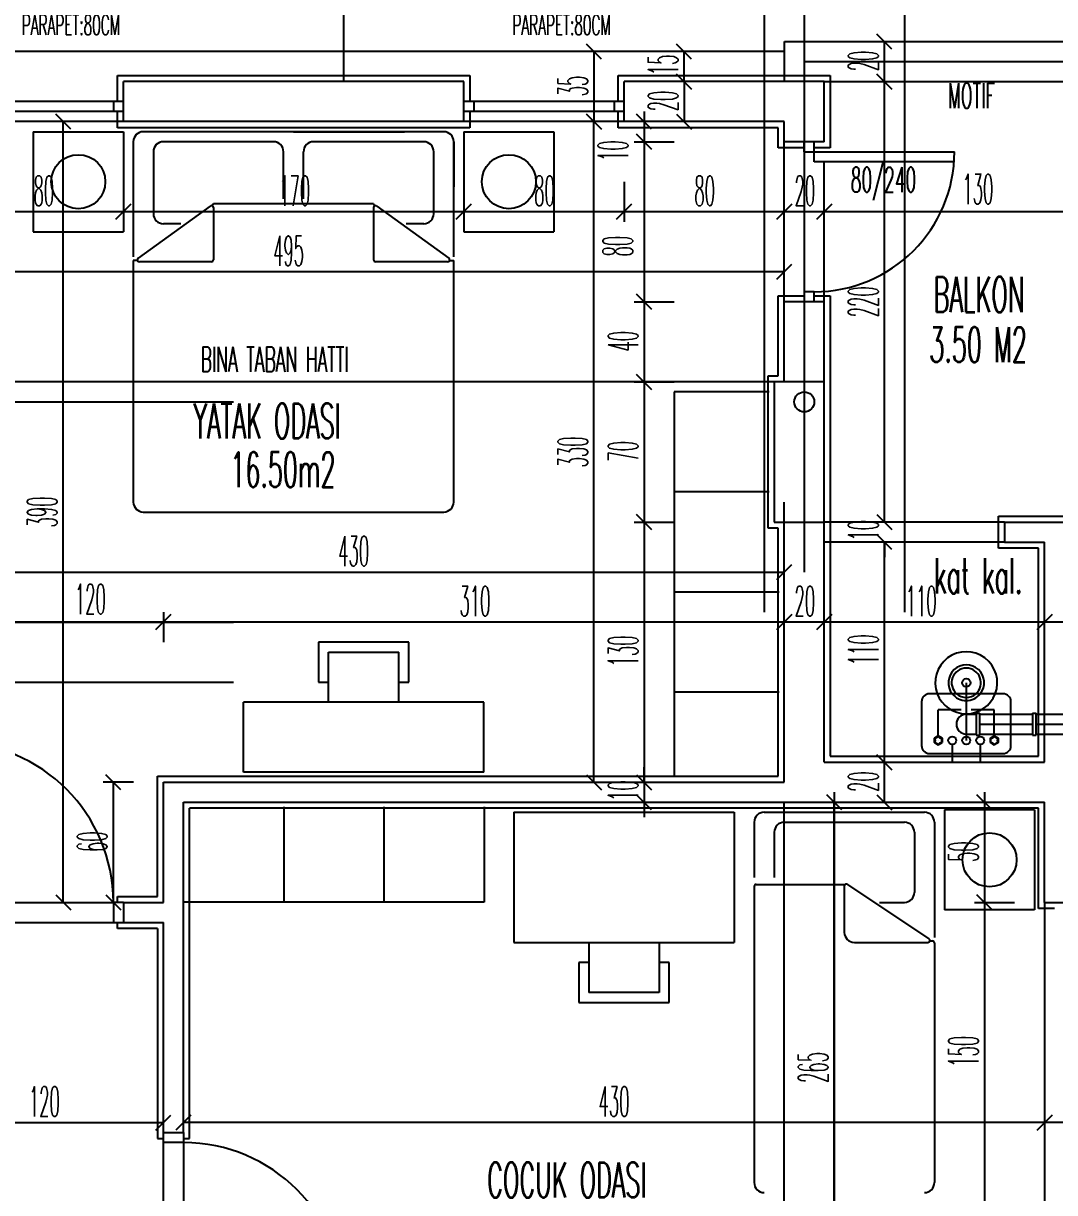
# Model space of a CAD drawing. Extents: x 78 to 306, y -397 to 18.
# Drawn here: x 276.5272 to 276.6301, y -396.5386 to -396.4217 of the extents above; entities that cross this region are included whole.
import ezdxf

# ---------------------------------------------------------------- set-up
doc = ezdxf.new("R2010")
doc.units = 0
doc.header["$LTSCALE"] = 0.5
doc.header["$MEASUREMENT"] = 0
doc.linetypes.add('DASHDOT2', pattern=[0.5, 0.25, -0.125, 0, -0.125])
doc.linetypes.add('DOT2', pattern=[0.125, 0, -0.125])
doc.layers.get('0').update_dxf_attribs({"linetype": 'CONTINUOUS'})
for name, color, linetype in [('AKS', 5, 'DASHDOT2'), ('ASHADE', 7, 'CONTINUOUS'), ('DUVAR', 6, 'CONTINUOUS'), ('IZDUSUM', 2, 'DOT2'), ('KAPI', 1, 'CONTINUOUS'), ('KOLON', 4, 'CONTINUOUS'), ('MERDIVEN', 3, 'CONTINUOUS'), ('OLCU', 31, 'CONTINUOUS'), ('SIVA', 7, 'CONTINUOUS'), ('TEFRIS', 11, 'CONTINUOUS')]:
    doc.layers.add(name, color=color, linetype=linetype)
doc.styles.add('ICMEKAN', font='romans.shx', dxfattribs={"width": 0.55, "height": 0.2})
doc.styles.add('OLCU', font='romans.shx', dxfattribs={"width": 0.6, "height": 0.125})
doc.styles.add('OLCUIC', font='ROMANS.SHX', dxfattribs={"width": 0.4, "height": 0.15})

msp = doc.modelspace()

# ---------------------------------------------------------------- linework, layer by layer
at = {"color": 0, "linetype": 'ByBlock'}
for p, q in [((276.613893941935, -396.4243098737721), (276.612393941935, -396.4228098737721)), ((276.584893941935, -396.4253098737721), (276.583393941935, -396.4238098737721)), ((276.593893941935, -396.4253098737721), (276.592393941935, -396.4238098737721)), ((276.592393941935, -396.4268098737721), (276.593893941935, -396.4283098737721)), ((276.593893941935, -396.4283098737755), (276.592393941935, -396.4268098737755)), ((276.612393941935, -396.4268098737721), (276.613893941935, -396.4283098737721)), ((276.613893941935, -396.4283098737721), (276.612393941935, -396.4268098737721)), ((276.531893941935, -396.4323098737721), (276.530393941935, -396.4308098737721)), ((276.584893941935, -396.4323098737721), (276.583393941935, -396.4308098737721)), ((276.583393941935, -396.4308098737721), (276.584893941935, -396.4323098737721)), ((276.589893941935, -396.4323098737721), (276.588393941935, -396.4308098737721)), ((276.592393941935, -396.4308098737721), (276.593893941935, -396.4323098737721)), ((276.589893941935, -396.4343098737721), (276.588393941935, -396.4328098737721)), ((276.588393941935, -396.4328098737721), (276.589893941935, -396.4343098737721)), ((276.536393941935, -396.4413098737721), (276.537893941935, -396.4398098737721)), ((276.537893941935, -396.4398098737721), (276.536393941935, -396.4413098737721)), ((276.570393941935, -396.4413098737721), (276.571893941935, -396.4398098737721)), ((276.571893941935, -396.4398098737721), (276.570393941935, -396.4413098737721)), ((276.586393941935, -396.4413098737721), (276.587893941935, -396.4398098737721)), ((276.587893941935, -396.4398098737721), (276.586393941935, -396.4413098737721)), ((276.602393941935, -396.4413098737721), (276.603893941935, -396.4398098737721)), ((276.603893941935, -396.4398098737721), (276.602393941935, -396.4413098737721)), ((276.606393941935, -396.4413098737721), (276.607893941935, -396.4398098737721)), ((276.607893941935, -396.4398098737721), (276.606393941935, -396.4413098737721)), ((276.602393941935, -396.4473098737721), (276.603893941935, -396.4458098737721)), ((276.589893941935, -396.4503098737721), (276.588393941935, -396.4488098737721)), ((276.588393941935, -396.4488098737721), (276.589893941935, -396.4503098737721)), ((276.589893941935, -396.4583098737721), (276.588393941935, -396.4568098737721)), ((276.588393941935, -396.4568098737721), (276.589893941935, -396.4583098737721)), ((276.589893941935, -396.4723098737721), (276.588393941935, -396.4708098737721)), ((276.588393941935, -396.4708098737721), (276.589893941935, -396.4723098737721)), ((276.612393941935, -396.4708098737721), (276.613893941935, -396.4723098737721)), ((276.612393941935, -396.4708098737721), (276.613893941935, -396.4723098737721)), ((276.613893941935, -396.4743098737721), (276.612393941935, -396.4728098737721)), ((276.613893941935, -396.4743098737721), (276.612393941935, -396.4728098737721)), ((276.602393941935, -396.4773098737721), (276.603893941935, -396.4758098737721)), ((276.540393941935, -396.4823098737721), (276.541893941935, -396.4808098737721)), ((276.541893941935, -396.4808098737721), (276.540393941935, -396.4823098737721)), ((276.602393941935, -396.4823098737721), (276.603893941935, -396.4808098737721)), ((276.603893941935, -396.4808098737721), (276.602393941935, -396.4823098737721)), ((276.606393941935, -396.4823098737721), (276.607893941935, -396.4808098737721)), ((276.607893941935, -396.4808098737721), (276.606393941935, -396.4823098737721)), ((276.629893941935, -396.4808098737721), (276.628393941935, -396.4823098737721)), ((276.628393941935, -396.4823098737721), (276.629893941935, -396.4808098737721)), ((276.612393941935, -396.4948098737721), (276.613893941935, -396.4963098737721)), ((276.613893941935, -396.4963098737721), (276.612393941935, -396.4948098737721)), ((276.536893941935, -396.4983098737721), (276.535393941935, -396.4968098737721)), ((276.583393941935, -396.4968098737721), (276.584893941935, -396.4983098737721)), ((276.588393941935, -396.4968098737721), (276.589893941935, -396.4983098737721)), ((276.588393941935, -396.4968098737721), (276.589893941935, -396.4983098737721)), ((276.589893941935, -396.5003098737721), (276.588393941935, -396.4988098737721)), ((276.608893941935, -396.5003098737721), (276.607393941935, -396.4988098737721)), ((276.612393941935, -396.4988098737721), (276.613893941935, -396.5003098737721)), ((276.623893941935, -396.5003098737721), (276.622393941935, -396.4988098737721)), ((276.530393941935, -396.5088098737721), (276.531893941935, -396.5103098737721)), ((276.535393941935, -396.5088098737721), (276.536893941935, -396.5103098737721)), ((276.623893941935, -396.5103098737721), (276.622393941935, -396.5088098737721)), ((276.622393941935, -396.5088098737721), (276.623893941935, -396.5103098737721)), ((276.540393941935, -396.5323098737721), (276.541893941935, -396.5308098737721)), ((276.543893941935, -396.5308098737721), (276.542393941935, -396.5323098737721)), ((276.628393941935, -396.5323098737721), (276.629893941935, -396.5308098737721)), ((276.629893941935, -396.5308098737721), (276.628393941935, -396.5323098737721))]:
    msp.add_line(p, q, dxfattribs=at)
at = {"layer": 'AKS'}
for p, q in [((276.6051439419354, -396.3515598737721), (276.6051439419354, -396.8395598737721)), ((276.6011439419353, -396.3555598737721), (276.6011439419353, -396.8355598737721)), ((276.6151439419353, -396.3555598737721), (276.6151439419353, -396.8355598737721)), ((276.4231439419353, -396.4595598737721), (276.7191439419346, -396.4595598737721)), ((276.4231439419353, -396.4815598737721), (276.7191439419346, -396.4815598737721)), ((276.4231439419353, -396.4875598737721), (276.7151439419353, -396.4875598737721))]:
    msp.add_line(p, q, dxfattribs=at)
at = {"layer": 'ASHADE'}
msp.add_circle((276.6051439419354, -396.4595598737721), 0.0009999999999999432, dxfattribs=at)
at = {"layer": 'DUVAR'}
for p, q in [((276.5711439419325, -396.4275598737758), (276.5371439419321, -396.4275598737758)), ((276.5371439419321, -396.4315598737743), (276.5371439419321, -396.4275598737758)), ((276.5711439419325, -396.4315598737743), (276.5711439419325, -396.4275598737758)), ((276.6071439419325, -396.4275598737747), (276.5871439419325, -396.4275598737758)), ((276.5871439419325, -396.4315598737743), (276.5871439419325, -396.4275598737758)), ((276.6071439419329, -396.4335598737763), (276.6071439419325, -396.4275598737747)), ((276.5711439419325, -396.4315598737737), (276.5371439419321, -396.4315598737755)), ((276.6031439419327, -396.4315598737732), (276.5871439419325, -396.4315598737728)), ((276.603143941933, -396.4335598737763), (276.6031439419327, -396.4315598737732)), ((276.6071439419329, -396.4335598737763), (276.603143941933, -396.4335598737763)), ((276.6031439419335, -396.4575598737721), (276.6031439419331, -396.4495598737758)), ((276.6071439419328, -396.4495598737761), (276.6031439419329, -396.4495598737761)), ((276.6071439419339, -396.4575598737721), (276.6071439419338, -396.4495598737758)), ((276.6031439419353, -396.4975598737765), (276.6031439419341, -396.4695598737721)), ((276.6071439419349, -396.4955598737765), (276.6071439419343, -396.4695598737721)), ((276.6251439419344, -396.4715598737764), (276.6331439419346, -396.4715598737766)), ((276.6251439419344, -396.4735598737761), (276.6291439419312, -396.4735598737767)), ((276.6291439419319, -396.4955598737768), (276.6291439419312, -396.4735598737767)), ((276.6071439419349, -396.4955598737765), (276.6291439419319, -396.4955598737768)), ((276.5411439419352, -396.5095598737761), (276.5411439419352, -396.4975598737761)), ((276.5411439419352, -396.4975598737761), (276.6031439419353, -396.4975598737765)), ((276.5431439419352, -396.5325598737761), (276.5431439419352, -396.4995598737761)), ((276.5431439419352, -396.4995598737761), (276.6291439419321, -396.4995598737755)), ((276.6291439419323, -396.5095598737756), (276.6291439419321, -396.4995598737755)), ((276.537143941935, -396.5095598737759), (276.537143941935, -396.511559873776)), ((276.537143941935, -396.5095598737761), (276.5411439419352, -396.5095598737761)), ((276.6291439419319, -396.5095598737756), (276.633143941933, -396.5095598737756)), ((276.537143941935, -396.5115598737762), (276.5411439419352, -396.5115598737762)), ((276.5411439419352, -396.5325598737761), (276.5411439419352, -396.5115598737762)), ((276.5411439419353, -396.5325598737761), (276.5431439419352, -396.5325598737761))]:
    msp.add_line(p, q, dxfattribs=at)
at = {"layer": 'DUVAR', "linetype": 'ByBlock'}
msp.add_line((276.6251439419344, -396.4715598737764), (276.6251439419344, -396.4735598737761), dxfattribs=at)
at = {"layer": 'IZDUSUM', "ltscale": 0.6}
for p, q in [((276.5591439419293, -396.4175598737687), (276.5591439419296, -396.4275598737687)), ((276.6021439419353, -396.4575598737758), (276.5051439419353, -396.4575598737758)), ((276.6251439419344, -396.4715598737764), (276.607143941934, -396.4715598737772)), ((276.6251439419344, -396.4735598737764), (276.607143941934, -396.4735598737773)), ((276.6031439419349, -396.5495598737721), (276.6031439419352, -396.4995598737756))]:
    msp.add_line(p, q, dxfattribs=at)
at = {"layer": 'KAPI', "linetype": 'Continuous'}
msp.add_line((276.603143941935, -396.4245598737721), (276.500143941935, -396.4245598737721), dxfattribs=at)
at = {"layer": 'KAPI'}
for p, q in [((276.607173750288, -396.4275598737721), (276.6331439419355, -396.4275598737721)), ((276.537143941935, -396.4295598737762), (276.5211439419347, -396.4295598737762)), ((276.5361439419349, -396.4295598737762), (276.5361439419349, -396.4305598737762)), ((276.5871439419351, -396.4295598737762), (276.5711439419351, -396.4295598737762)), ((276.5721439419352, -396.4295598737762), (276.5721439419352, -396.4305598737762)), ((276.5861439419351, -396.4295598737762), (276.5861439419351, -396.4305598737762)), ((276.537143941935, -396.4305598737762), (276.5211439419347, -396.4305598737762)), ((276.5871439419351, -396.4305598737762), (276.5711439419351, -396.4305598737762)), ((276.537143941935, -396.4315598737761), (276.5211439419347, -396.4315598737761)), ((276.5871439419351, -396.4315598737761), (276.5711439419351, -396.4315598737761)), ((276.603143941932, -396.4495598737761), (276.603143941932, -396.4335598737766)), ((276.6051439419324, -396.4345598737761), (276.6051439419324, -396.4335598737763)), ((276.6061439419325, -396.4355598737761), (276.6061439419325, -396.4335598737763)), ((276.6061439419325, -396.4345598737761), (276.6061439419325, -396.4335598737763)), ((276.6051439419324, -396.4345598737761), (276.6061439419325, -396.4345598737761)), ((276.6061439419325, -396.4345598737761), (276.6201439419324, -396.4345598737761)), ((276.6201439419324, -396.4355598737761), (276.6061439419325, -396.4355598737761)), ((276.607143941932, -396.4495598737761), (276.607143941932, -396.4355598737761)), ((276.6061439419325, -396.4485598737763), (276.6051439419324, -396.4485598737763)), ((276.6051439419324, -396.4485598737763), (276.6051439419324, -396.4495598737761)), ((276.6061439419325, -396.4495598737761), (276.6061439419325, -396.4485598737763)), ((276.5361439419353, -396.5095598737759), (276.5361439419353, -396.511559873776)), ((276.537143941935, -396.5095598737759), (276.5361439419353, -396.5095598737759)), ((276.6291439419328, -396.5095598737756), (276.6291439419328, -396.5395598737756)), ((276.5201439419352, -396.511559873776), (276.5361439419353, -396.5115598737763)), ((276.5361439419353, -396.511559873776), (276.537143941935, -396.511559873776)), ((276.5411439419359, -396.5335598737752), (276.5411439419359, -396.5325598737751)), ((276.5431439419357, -396.5325598737751), (276.5431439419357, -396.5335598737752)), ((276.5431439419357, -396.5335598737752), (276.5411439419359, -396.5335598737752))]:
    msp.add_line(p, q, dxfattribs=at)
at = {"layer": 'KAPI', "ltscale": 1.4}
for p, q in [((276.521143941935, -396.5095598737721), (276.536143941935, -396.5095598737721)), ((276.5411439419359, -396.5495598737753), (276.5411439419359, -396.5335598737752)), ((276.543143941935, -396.5335598737721), (276.543143941935, -396.5495598737721))]:
    msp.add_line(p, q, dxfattribs=at)
at = {"layer": 'KAPI'}
for centre, radius, start, end in [((276.6061439419325, -396.4345598737761), 0.01400000000000034, 270, 0), ((276.5201439419352, -396.5095598737762), 0.01600000000064028, 8.142219984554008e-10, 90), ((276.5431439419357, -396.5495598737753), 0.01600000000000364, 0, 90)]:
    msp.add_arc(centre, radius, start, end, dxfattribs=at)
at = {"layer": 'KOLON'}
for p, q in [((276.6071439419353, -396.4575598737721), (276.6021439419353, -396.4575598737721)), ((276.6021439419353, -396.4575598737721), (276.6021439419353, -396.4715598737721)), ((276.6071439419353, -396.4715598737721), (276.6071439419353, -396.4575598737721)), ((276.6021439419353, -396.4715598737721), (276.6071439419353, -396.4715598737721))]:
    msp.add_line(p, q, dxfattribs=at)
at = {"layer": 'MERDIVEN'}
for p, q in [((276.603173750288, -396.4275598737721), (276.603173750288, -396.4235598737721)), ((276.603173750288, -396.4235598737721), (276.637143941933, -396.4235598737721)), ((276.605173750288, -396.4275598737721), (276.605173750288, -396.4255598737721)), ((276.605173750288, -396.4255598737721), (276.6351439419319, -396.4255598737721))]:
    msp.add_line(p, q, dxfattribs=at)
at = {"layer": 'OLCU', "ltscale": 1.4}
for p, q in [((276.613143941935, -396.4275598737721), (276.613143941935, -396.4235598737721)), ((276.584143941935, -396.4245598737721), (276.584143941935, -396.4315598737721)), ((276.593143941935, -396.4275598737721), (276.593143941935, -396.4245598737721)), ((276.593143941935, -396.4275598737755), (276.593143941935, -396.4315598737721)), ((276.613143941935, -396.4715598737721), (276.613143941935, -396.4275598737721)), ((276.589143941935, -396.4305598737721), (276.589143941935, -396.5005598737721)), ((276.531143941935, -396.5095598737721), (276.531143941935, -396.4315598737721)), ((276.584143941935, -396.4975598737721), (276.584143941935, -396.4315598737721)), ((276.589143941935, -396.4315598737721), (276.589143941935, -396.4335598737721)), ((276.588143941935, -396.4335598737721), (276.592143941935, -396.4335598737721)), ((276.589143941935, -396.4335598737721), (276.589143941935, -396.4495598737721)), ((276.537143941935, -396.4375598737721), (276.537143941935, -396.4415598737721)), ((276.571143941935, -396.4375598737721), (276.571143941935, -396.4415598737721)), ((276.587143941935, -396.4375598737721), (276.587143941935, -396.4415598737721)), ((276.638143941935, -396.4405598737721), (276.499143941935, -396.4405598737721)), ((276.537143941935, -396.4405598737721), (276.521143941935, -396.4405598737721)), ((276.571143941935, -396.4405598737721), (276.537143941935, -396.4405598737721)), ((276.587143941935, -396.4405598737721), (276.571143941935, -396.4405598737721)), ((276.603143941935, -396.4405598737721), (276.587143941935, -396.4405598737721)), ((276.607143941935, -396.4405598737721), (276.603143941935, -396.4405598737721)), ((276.633143941935, -396.4405598737721), (276.607143941935, -396.4405598737721)), ((276.603143941935, -396.4465598737721), (276.504143941935, -396.4465598737721)), ((276.588143941935, -396.4495598737721), (276.592143941935, -396.4495598737721)), ((276.589143941935, -396.4495598737721), (276.589143941935, -396.4575598737721)), ((276.588143941935, -396.4575598737721), (276.592143941935, -396.4575598737721)), ((276.589143941935, -396.4575598737721), (276.589143941935, -396.4715598737721)), ((276.613143941935, -396.4715598737721), (276.613143941935, -396.4700598737721)), ((276.588143941935, -396.4715598737721), (276.592143941935, -396.4715598737721)), ((276.589143941935, -396.4715598737721), (276.589143941935, -396.4975598737721)), ((276.613143941935, -396.4735598737721), (276.613143941935, -396.4750598737721)), ((276.613143941935, -396.4955598737721), (276.613143941935, -396.4735598737721)), ((276.517143941935, -396.4765598737721), (276.603143941935, -396.4765598737721)), ((276.541143941935, -396.4805598737721), (276.541143941935, -396.4835598737721)), ((276.541143941935, -396.4815598737721), (276.517143941935, -396.4815598737721)), ((276.603143941935, -396.4815598737721), (276.541143941935, -396.4815598737721)), ((276.607143941935, -396.4815598737721), (276.603143941935, -396.4815598737721)), ((276.629143941935, -396.4815598737721), (276.607143941935, -396.4815598737721)), ((276.633143941935, -396.4815598737721), (276.629143941935, -396.4815598737721)), ((276.589143941935, -396.4975598737721), (276.589143941935, -396.4960598737721)), ((276.613143941935, -396.4995598737721), (276.613143941935, -396.4955598737721)), ((276.538143941935, -396.4975598737721), (276.535143941935, -396.4975598737721)), ((276.536143941935, -396.5095598737721), (276.536143941935, -396.4975598737721)), ((276.608143941935, -396.4985598737721), (276.608143941935, -396.6945598737721)), ((276.623143941935, -396.4985598737721), (276.623143941935, -396.7035598737721)), ((276.589143941935, -396.4995598737721), (276.589143941935, -396.5010598737721)), ((276.608143941935, -396.5525598737721), (276.608143941935, -396.4995598737721)), ((276.623143941935, -396.4995598737721), (276.623143941935, -396.5095598737721)), ((276.622143941935, -396.5095598737721), (276.626143941935, -396.5095598737721)), ((276.623143941935, -396.5095598737721), (276.623143941935, -396.5395598737721)), ((276.517143941935, -396.5315598737721), (276.541143941935, -396.5315598737721)), ((276.629143941935, -396.5315598737721), (276.543143941935, -396.5315598737721)), ((276.633143941935, -396.5315598737721), (276.629143941935, -396.5315598737721))]:
    msp.add_line(p, q, dxfattribs=at)
at = {"layer": 'SIVA', "ltscale": 1.4}
for p, q in [((276.5365439419315, -396.4295598737762), (276.5365439419315, -396.4269598737758)), ((276.5365439419315, -396.4269598737758), (276.5717439419319, -396.4269598737758)), ((276.5717439419319, -396.4269598737758), (276.5717439419319, -396.4295598737762)), ((276.5865439419319, -396.4295598737762), (276.5865439419319, -396.4269598737758)), ((276.5865439419319, -396.4269598737758), (276.607743941935, -396.4269598737747)), ((276.607743941935, -396.4269598737747), (276.607743941935, -396.4341598737763)), ((276.5365439419315, -396.4321598737755), (276.5365439419315, -396.4305598737762)), ((276.5717439419319, -396.4305598737762), (276.5717439419319, -396.4321598737737)), ((276.5865439419319, -396.4321598737743), (276.5865439419319, -396.4305598737762)), ((276.5717439419319, -396.4321598737737), (276.5365439419315, -396.4321598737755)), ((276.6025439419328, -396.4321598737732), (276.5865439419319, -396.4321598737743)), ((276.602543941933, -396.4341598737763), (276.6025439419328, -396.4321598737732)), ((276.6051439419324, -396.4341598737763), (276.602543941933, -396.4341598737763)), ((276.607743941935, -396.4341598737763), (276.6061439419325, -396.4341598737763)), ((276.6025439419334, -396.4569598737721), (276.602543941933, -396.4489598737761)), ((276.602543941933, -396.4489598737761), (276.6051439419324, -396.4489598737761)), ((276.6061439419325, -396.4489598737761), (276.6077439419337, -396.4489598737761)), ((276.6077439419337, -396.4489598737761), (276.607743941934, -396.4575598737721)), ((276.6015439419353, -396.4721598737721), (276.6015439419353, -396.4569598737721)), ((276.6015439419353, -396.4569598737721), (276.6025439419334, -396.4569598737721)), ((276.607743941934, -396.4575598737721), (276.6077439419353, -396.471559873772)), ((276.6245439419344, -396.474159873776), (276.6245439419344, -396.4709598737763)), ((276.6245439419344, -396.4709598737763), (276.633743941934, -396.4709598737767)), ((276.6025439419341, -396.4721598737721), (276.6015439419353, -396.4721598737721)), ((276.6025439419353, -396.4969598737765), (276.6025439419341, -396.4721598737721)), ((276.6077439419353, -396.471559873772), (276.6077439419349, -396.4949598737766)), ((276.6285439419312, -396.4741598737766), (276.6245439419344, -396.474159873776)), ((276.6285439419319, -396.4949598737768), (276.6285439419312, -396.4741598737766)), ((276.6077439419349, -396.4949598737766), (276.6285439419319, -396.4949598737768)), ((276.5405439419351, -396.5089598737761), (276.5405439419351, -396.4969598737761)), ((276.5405439419351, -396.4969598737761), (276.6025439419353, -396.4969598737765)), ((276.6285439419315, -396.5001598737754), (276.5437439419351, -396.5001598737762)), ((276.5437439419346, -396.533159873776), (276.5437439419346, -396.5001598737762)), ((276.6285439419318, -396.5101598737756), (276.6285439419315, -396.5001598737754)), ((276.5365439419351, -396.5095598737759), (276.5365439419351, -396.5089598737761)), ((276.5365439419351, -396.5089598737761), (276.5405439419351, -396.5089598737761)), ((276.6301439419323, -396.5101598737756), (276.6285439419318, -396.5101598737756)), ((276.5365439419351, -396.5121598737762), (276.5365439419351, -396.511559873776)), ((276.5405439419351, -396.5121598737762), (276.5365439419351, -396.5121598737762)), ((276.5405439419346, -396.5121598737762), (276.5405439419346, -396.533159873776)), ((276.5405439419346, -396.533159873776), (276.5411439419353, -396.533159873776)), ((276.5431439419351, -396.533159873776), (276.5437439419346, -396.533159873776))]:
    msp.add_line(p, q, dxfattribs=at)
at = {"layer": 'TEFRIS'}
for p, q in [((276.5281439419223, -396.4325598737755), (276.537143941922, -396.4325598737755)), ((276.5281439419223, -396.4325598737755), (276.5281439419223, -396.4425598737755)), ((276.537143941922, -396.4325598737755), (276.537143941922, -396.4425598737755)), ((276.5381390768274, -396.4335598737755), (276.5381390768274, -396.4450598737754)), ((276.569139076827, -396.4325598737755), (276.5391390768274, -396.4325598737755)), ((276.552139076827, -396.4335598737755), (276.5411390768273, -396.4335598737755)), ((276.5541390768271, -396.4325598737755), (276.5652221551768, -396.4325598737755)), ((276.5671390768272, -396.4335598737755), (276.5561390768272, -396.4335598737755)), ((276.5701390768271, -396.4335598737755), (276.5701390768271, -396.4380598737756)), ((276.5701390768271, -396.4450598737754), (276.5701390768271, -396.4335598737755)), ((276.5711439419218, -396.4325598737755), (276.5801439419221, -396.4325598737755)), ((276.5711439419218, -396.4325598737755), (276.5711439419218, -396.4425598737755)), ((276.5801439419221, -396.4325598737755), (276.5801439419221, -396.4425598737755)), ((276.5401390768275, -396.4345598737756), (276.5401390768275, -396.4407598737755)), ((276.5531390768271, -396.4392598737756), (276.5531390768271, -396.4345598737756)), ((276.5551390768271, -396.4392598737756), (276.5551390768271, -396.4345598737756)), ((276.568139076827, -396.4407598737755), (276.568139076827, -396.4345598737756)), ((276.545821683313, -396.4399899840733), (276.5386382797083, -396.4451979516869)), ((276.5461390768273, -396.4397598737755), (276.5460299649376, -396.4399737507483)), ((276.5621390768272, -396.4397598737755), (276.5461390768273, -396.4397598737755)), ((276.5461390768273, -396.4401519061622), (276.5461390768273, -396.4453598737754)), ((276.5621390768272, -396.4397598737755), (276.5622481887168, -396.4399737507483)), ((276.5621390768272, -396.4401519061622), (276.5621390768272, -396.4453598737754)), ((276.5624564703415, -396.4399899840733), (276.5696398739462, -396.4451979516869)), ((276.5428804561378, -396.4417598737756), (276.5411390768273, -396.4417598737756)), ((276.5671390768272, -396.4417598737756), (276.5653976975166, -396.4417598737756)), ((276.5281439419223, -396.4425598737755), (276.537143941922, -396.4425598737755)), ((276.5711439419218, -396.4425598737755), (276.5801439419221, -396.4425598737755)), ((276.5381390768274, -396.4454215810777), (276.5381390768274, -396.4695598737756)), ((276.5385654307225, -396.4454215810777), (276.5381390768274, -396.4454215810777)), ((276.5459390768274, -396.4455598737756), (276.5387556732226, -396.4455598737756)), ((276.5695224804318, -396.4455598737756), (276.5623390768271, -396.4455598737756)), ((276.5697127229319, -396.4454215810777), (276.5701390768271, -396.4454215810777)), ((276.5701390768271, -396.4695598737756), (276.5701390768271, -396.4454215810777)), ((276.6016439419353, -396.4585598737771), (276.5921439419378, -396.4585598737771)), ((276.5921439419378, -396.4585598737771), (276.592143941937, -396.4970598737773)), ((276.6016439419353, -396.4685598737772), (276.5921439419373, -396.4685598737772)), ((276.5391390768274, -396.4705598737756), (276.569139076827, -396.4705598737756)), ((276.6026439419354, -396.4785598737772), (276.5921439419373, -396.4785598737772)), ((276.5656439419373, -396.4835598737751), (276.5566439419373, -396.4835598737751)), ((276.5566439419373, -396.4835598737751), (276.5566439419373, -396.4875598737751)), ((276.5656439419373, -396.4875598737751), (276.5656439419373, -396.4835598737751)), ((276.5576439419374, -396.4845598737751), (276.5646439419372, -396.4845598737751)), ((276.5576439419374, -396.4895598737752), (276.5576439419374, -396.4845598737751)), ((276.5646439419372, -396.4895598737752), (276.5646439419372, -396.4845598737751)), ((276.5566439419373, -396.4875598737751), (276.5576439419374, -396.4875598737751)), ((276.5646439419372, -396.4875598737751), (276.5656439419373, -396.4875598737751)), ((276.5731439419369, -396.4895598737755), (276.5491439419376, -396.4895598737752)), ((276.5491439419376, -396.496559873775), (276.5491439419376, -396.4895598737752)), ((276.5731439419378, -396.4965598737757), (276.5731439419369, -396.4895598737755)), ((276.6026439419354, -396.4885598737771), (276.5921439419373, -396.4885598737771)), ((276.5731439419378, -396.4965598737757), (276.5491439419376, -396.496559873775)), ((276.5531737502908, -396.500030065421), (276.5531737502908, -396.509530065419)), ((276.5631737502908, -396.500030065421), (276.5631737502908, -396.509530065419)), ((276.573173750291, -396.5000300654213), (276.573173750291, -396.5095300654194)), ((276.5761439419285, -396.5005598737734), (276.5761439419285, -396.5135598737733)), ((276.5761439419285, -396.5005598737734), (276.5981439419282, -396.5005598737734)), ((276.5981439419282, -396.5005598737734), (276.5981439419282, -396.5135598737733)), ((276.6011439419307, -396.5005598737777), (276.6171439419307, -396.5005598737777)), ((276.6281439419294, -396.5003098737803), (276.6191439419294, -396.5003098737803)), ((276.6191439419294, -396.5003098737803), (276.6191439419294, -396.5103098737803)), ((276.6281439419294, -396.5003098737803), (276.6281439419294, -396.5103098737803)), ((276.6001439419309, -396.5015598737774), (276.6001439419309, -396.5070598737776)), ((276.6021439419307, -396.5025598737774), (276.6021439419307, -396.5070598737776)), ((276.6031439419308, -396.5015598737774), (276.6151439419309, -396.5015598737774)), ((276.6031439419308, -396.5015598737774), (276.6151439419309, -396.5015598737774)), ((276.6161439419307, -396.5025598737774), (276.6161439419307, -396.5085598737775)), ((276.6161439419307, -396.5025598737774), (276.6161439419307, -396.5085598737775)), ((276.6181439419308, -396.5015598737774), (276.6181439419308, -396.5130598737776)), ((276.6001439419309, -396.5079598737776), (276.6001439419309, -396.5375598737775)), ((276.6003439419308, -396.5077598737777), (276.6092448100871, -396.5077598737777)), ((276.6091439419308, -396.5079335771958), (276.6091439419308, -396.5125598737774)), ((276.6094548819699, -396.507767167137), (276.6175943268424, -396.5131934637186)), ((276.573173750291, -396.5095300654197), (276.5431737502904, -396.5095300654196)), ((276.6126439419309, -396.5095598737776), (276.6151439419309, -396.5095598737776)), ((276.6131439419308, -396.5095598737776), (276.6146439419308, -396.5095598737776)), ((276.6281439419294, -396.5103098737803), (276.6191439419294, -396.5103098737803)), ((276.5761439419285, -396.5135598737733), (276.5981439419282, -396.5135598737733)), ((276.5836439419284, -396.5135598737733), (276.5836439419284, -396.5185598737733)), ((276.5906439419282, -396.5135598737733), (276.5906439419282, -396.5185598737733)), ((276.6101439419309, -396.5135598737775), (276.6174833868033, -396.5135598737775)), ((276.6176748052084, -396.5134178306072), (276.6179439419309, -396.5134178306072)), ((276.6181439419308, -396.5136178306074), (276.6181439419308, -396.5375598737775)), ((276.5836439419284, -396.5155598737734), (276.5826439419284, -396.5155598737734)), ((276.5826439419284, -396.5155598737734), (276.5826439419284, -396.5195598737733)), ((276.5916439419283, -396.5155598737734), (276.5906439419282, -396.5155598737734)), ((276.5916439419283, -396.5195598737733), (276.5916439419283, -396.5155598737734)), ((276.5906439419282, -396.5185598737733), (276.5836439419284, -396.5185598737733)), ((276.5826439419284, -396.5195598737733), (276.5916439419283, -396.5195598737733))]:
    msp.add_line(p, q, dxfattribs=at)
at = {"layer": 'TEFRIS', "ltscale": 1.4}
for p, q in [((276.6213221294024, -396.4876194981592), (276.6213221294024, -396.4933762088142)), ((276.616856136407, -396.4895168229056), (276.616856136407, -396.4938966738229)), ((276.6249881764016, -396.4887168229055), (276.6176560824032, -396.4887168229055)), ((276.6257881764016, -396.4938966738229), (276.6257881764016, -396.4895168229056)), ((276.6185221159015, -396.4929327960127), (276.6185221159015, -396.4903152636628)), ((276.6208221294024, -396.4903152636628), (276.6185221159015, -396.4903152636628)), ((276.6213221294024, -396.4907655662721), (276.6223173090484, -396.4907655662721)), ((276.6241221429033, -396.4903152636628), (276.6218221294024, -396.4903152636628)), ((276.6223173090484, -396.4906655662722), (276.6223173090484, -396.4928492838616)), ((276.6223173090484, -396.4906655662722), (276.6226904846216, -396.4906655662721)), ((276.6226904846216, -396.4928492838616), (276.6226904846216, -396.4906655662721)), ((276.6226904846216, -396.4907655662721), (276.6279420235126, -396.4907655662721)), ((276.6241221429033, -396.4929327960127), (276.6241221429033, -396.4903152636628)), ((276.6279420235126, -396.4906655662722), (276.6279420235127, -396.4928492838616)), ((276.6279420235126, -396.4906655662722), (276.6283151990858, -396.4906655662721)), ((276.6283151990858, -396.4928492838616), (276.6283151990858, -396.4906655662721)), ((276.6283151990858, -396.4907655662721), (276.6387624202844, -396.4907655662721)), ((276.6226904846216, -396.4917574250669), (276.6279420235126, -396.4917574250669)), ((276.6283151990858, -396.4917574250669), (276.6387624202844, -396.4917574250669)), ((276.6185221024006, -396.4929328038075), (276.6181381024005, -396.4931545063108)), ((276.6181381024005, -396.4931545063108), (276.6181381024005, -396.4935979113176)), ((276.6185221294024, -396.4929328038075), (276.6181381294024, -396.4931545063108)), ((276.6181381294024, -396.4931545063108), (276.6181381294024, -396.4935979113176)), ((276.6185221024006, -396.4929771443082, 0.0006720000000000197), (276.6181765024006, -396.4931766765612, 0.000672000000000014)), ((276.6181765024006, -396.4931766765612, 0.0006720000000000026), (276.6182149024005, -396.4933762088142, 0.0006720000000000026)), ((276.6185221294024, -396.4929771443082, 0.0006720000000000197), (276.6181765294024, -396.4931766765612, 0.000672000000000014)), ((276.6181765294024, -396.4931766765612, 0.0006720000000000026), (276.6182149294024, -396.4933762088142, 0.0006720000000000026)), ((276.6189061024005, -396.4931545063108), (276.6185221024006, -396.4929328038075)), ((276.6186757024005, -396.4931101658102, 0.0006720000000000026), (276.6185221024006, -396.4929771443082, 0.0006720000000000026)), ((276.6189061294024, -396.4931545063108), (276.6185221294024, -396.4929328038075)), ((276.6186757294024, -396.4931101658102, 0.0006720000000000026), (276.6185221294024, -396.4929771443082, 0.0006720000000000026)), ((276.6188677024006, -396.4931766765612, 0.0006720000000000026), (276.6186757024005, -396.4931101658102, 0.0006720000000000026)), ((276.6188677294024, -396.4931766765612, 0.0006720000000000026), (276.6186757294024, -396.4931101658102, 0.0006720000000000026)), ((276.6189061024005, -396.4935979113176), (276.6189061024005, -396.4931545063108)), ((276.6189061294024, -396.4935979113176), (276.6189061294024, -396.4931545063108)), ((276.6213221195453, -396.4927492838615), (276.6223173090484, -396.4927492838615)), ((276.6223173090484, -396.4928492838616), (276.6226904846216, -396.4928492838616)), ((276.6226904846216, -396.4927492838615), (276.6279420235127, -396.4927492838615)), ((276.6237381294025, -396.4931545063108), (276.6241221294024, -396.4929328038075)), ((276.6237381294025, -396.4935979113176), (276.6237381294025, -396.4931545063108)), ((276.6237381564043, -396.4931545063108), (276.6241221564043, -396.4929328038075)), ((276.6237381564043, -396.4935979113176), (276.6237381564043, -396.4931545063108)), ((276.6237765294024, -396.4931766765612, 0.0006720000000000026), (276.6239685294024, -396.4931101658102, 0.0006720000000000026)), ((276.6237765564043, -396.4931766765612, 0.0006720000000000026), (276.6239685564043, -396.4931101658102, 0.0006720000000000026)), ((276.6239685294024, -396.4931101658102, 0.0006720000000000026), (276.6241221294024, -396.4929771443082, 0.0006720000000000026)), ((276.6239685564043, -396.4931101658102, 0.0006720000000000026), (276.6241221564043, -396.4929771443082, 0.0006720000000000026)), ((276.6241221294024, -396.4929328038075), (276.6245061294024, -396.4931545063108)), ((276.6241221294024, -396.4929771443082, 0.0006720000000000197), (276.6244677294024, -396.4931766765612, 0.000672000000000014)), ((276.6241221564043, -396.4929328038075), (276.6245061564043, -396.4931545063108)), ((276.6241221564043, -396.4929771443082, 0.0006720000000000197), (276.6244677564043, -396.4931766765612, 0.000672000000000014)), ((276.6244677294024, -396.4931766765612, 0.0006720000000000026), (276.6244293294025, -396.4933762088142, 0.0006720000000000026)), ((276.6244677564043, -396.4931766765612, 0.0006720000000000026), (276.6244293564043, -396.4933762088142, 0.0006720000000000026)), ((276.6245061294024, -396.4931545063108), (276.6245061294024, -396.4935979113176)), ((276.6245061564043, -396.4931545063108), (276.6245061564043, -396.4935979113176)), ((276.6279420235127, -396.4928492838616), (276.6283151990858, -396.4928492838616)), ((276.6283151990858, -396.4927492838615), (276.6387624202844, -396.4927492838615)), ((276.6181381024005, -396.4935979113176), (276.6185221024006, -396.493819613821)), ((276.6181381294024, -396.4935979113176), (276.6185221294024, -396.493819613821)), ((276.6182149024005, -396.4933762088142, 0.0006720000000000026), (276.6181765024006, -396.4935757410672, 0.0006720000000000026)), ((276.6181765024006, -396.4935757410672, 0.000672000000000014), (276.6185221024006, -396.4937752733202, 0.0006720000000000197)), ((276.6182149294024, -396.4933762088142, 0.0006720000000000026), (276.6181765294024, -396.4935757410672, 0.0006720000000000026)), ((276.6181765294024, -396.4935757410672, 0.000672000000000014), (276.6185221294024, -396.4937752733202, 0.0006720000000000197)), ((276.6185221024006, -396.493819613821), (276.6189061024005, -396.4935979113176)), ((276.6185221024006, -396.4937752733202, 0.0006720000000000026), (276.6186757024005, -396.4936422518182, 0.0006720000000000026)), ((276.6185221294024, -396.493819613821), (276.6189061294024, -396.4935979113176)), ((276.6185221294024, -396.4937752733202, 0.0006720000000000026), (276.6186757294024, -396.4936422518182, 0.0006720000000000026)), ((276.6186757024005, -396.4936422518182, 0.0006720000000000026), (276.6188677024006, -396.4935757410672, 0.0006720000000000026)), ((276.6186757294024, -396.4936422518182, 0.0006720000000000026), (276.6188677294024, -396.4935757410672, 0.0006720000000000026)), ((276.6199221834062, -396.4937732511803), (276.6199221834062, -396.4954968209212)), ((276.6227221294024, -396.4937732511803), (276.6227221294024, -396.4954968209212)), ((276.6241221294024, -396.493819613821), (276.6237381294025, -396.4935979113176)), ((276.6241221564043, -396.493819613821), (276.6237381564043, -396.4935979113176)), ((276.6239685294024, -396.4936422518182, 0.0006720000000000026), (276.6237765294024, -396.4935757410672, 0.0006720000000000026)), ((276.6239685564043, -396.4936422518182, 0.0006720000000000026), (276.6237765564043, -396.4935757410672, 0.0006720000000000026)), ((276.6241221294024, -396.4937752733202, 0.0006720000000000026), (276.6239685294024, -396.4936422518182, 0.0006720000000000026)), ((276.6241221564043, -396.4937752733202, 0.0006720000000000026), (276.6239685564043, -396.4936422518182, 0.0006720000000000026)), ((276.6244677294024, -396.4935757410672, 0.000672000000000014), (276.6241221294024, -396.4937752733202, 0.0006720000000000197)), ((276.6245061294024, -396.4935979113176), (276.6241221294024, -396.493819613821)), ((276.6244677564043, -396.4935757410672, 0.000672000000000014), (276.6241221564043, -396.4937752733202, 0.0006720000000000197)), ((276.6245061564043, -396.4935979113176), (276.6241221564043, -396.493819613821)), ((276.6244293294025, -396.4933762088142, 0.0006720000000000026), (276.6244677294024, -396.4935757410672, 0.0006720000000000026)), ((276.6244293564043, -396.4933762088142, 0.0006720000000000026), (276.6244677564043, -396.4935757410672, 0.0006720000000000026)), ((276.617656136407, -396.4946966738229), (276.6249881764016, -396.4946966738229))]:
    msp.add_line(p, q, dxfattribs=at)
at = {"layer": 'TEFRIS'}
for centre in [(276.5326439419225, -396.4375598737755), (276.575643941922, -396.4375598737755), (276.6236439419298, -396.5053098737803)]:
    msp.add_circle(centre, 0.0027, dxfattribs=at)
at = {"layer": 'TEFRIS', "ltscale": 1.4}
for centre, radius in [((276.6213221294024, -396.4876194981592), 0.0004132706100650015), ((276.6199221294024, -396.4933762088142), 0.0003970423660735832), ((276.6213221294024, -396.4933762088142), 0.0003970423660735832), ((276.6227221294024, -396.4933762088142), 0.0003970423660735832)]:
    msp.add_circle(centre, radius, dxfattribs=at)
at = {"layer": 'TEFRIS'}
for centre, radius, start, end in [((276.5391390768274, -396.4335598737755), 0.001, 90, 180), ((276.5411390768273, -396.4345598737756), 0.001, 90, 180), ((276.552139076827, -396.4345598737756), 0.001, 0, 90), ((276.5561390768272, -396.4345598737756), 0.001, 90, 180), ((276.5671390768272, -396.4345598737756), 0.001, 0, 90), ((276.569139076827, -396.4335598737755), 0.001, 0, 90), ((276.5459390768274, -396.4401519061622), 0.0002, 0, 125.9421118715241), ((276.5623390768271, -396.4401519061622), 0.0002, 54.05788812847594, 180), ((276.5411390768273, -396.4407598737755), 0.001, 180, 270), ((276.5671390768272, -396.4407598737755), 0.001, 270, 0), ((276.5387556732226, -396.4453598737754), 0.0002, 125.9421118715241, 270), ((276.5695224804318, -396.4453598737754), 0.0002, 270, 54.05788812847594), ((276.5459390768274, -396.4453598737754), 0.0002, 270, 0), ((276.5623390768271, -396.4453598737754), 0.0002, 180, 270), ((276.5391390768274, -396.4695598737756), 0.001, 180, 270), ((276.569139076827, -396.4695598737756), 0.001, 270, 0), ((276.6011439419312, -396.5015598737771), 0.001, 90, 180), ((276.6171439419313, -396.5015598737771), 0.001, 0, 90), ((276.6031439419314, -396.5025598737772), 0.001, 90, 180), ((276.6151439419315, -396.5025598737772), 0.001, 0, 90), ((276.6003439419314, -396.5079598737772), 0.0002, 90, 180), ((276.6093439419313, -396.5079335771954), 0.0002, 56.30993247406538, 180), ((276.6151439419315, -396.5085598737772), 0.001, 270, 0), ((276.6151439419315, -396.5085598737772), 0.001, 270, 0), ((276.6101439419315, -396.5125598737771), 0.001, 180, 270), ((276.6174833868038, -396.5133598737773), 0.0002, 270, 56.30993247406538), ((276.6179439419315, -396.5136178306071), 0.0002, 0, 90), ((276.6011439419312, -396.5375598737772), 0.001, 180, 270), ((276.6171439419313, -396.5375598737772), 0.001, 270, 0)]:
    msp.add_arc(centre, radius, start, end, dxfattribs=at)
at = {"layer": 'TEFRIS', "ltscale": 1.4}
for centre, radius, start, end in [((276.6213221294024, -396.4876194981592), 0.003097182708339177, 339.2495909414504, 200.7504090585496), ((276.6213221294024, -396.4876194981592), 0.001786545504696572, 322.1050269820603, 217.8949730179397), ((276.6213221294024, -396.4876194981592), 0.001466243947734451, 311.5487483356249, 228.4512516643751), ((276.617656136407, -396.4895168229056), 0.0007999999999999999, 90, 180), ((276.6213221294024, -396.4876194981592), 0.003097182708339177, 200.7504088981053, 339.2495911018947), ((276.6213221294024, -396.4876194981592), 0.001786545504696572, 217.8949719653411, 322.1050280346589), ((276.6213221294024, -396.4876194981592), 0.001466243947734451, 228.4512501830642, 311.5487498169358), ((276.6249881764016, -396.4895168229056), 0.0007999999999999999, 0, 90), ((276.6213221294024, -396.4917574250669), 0.000991858794723521, 90, 270), ((276.617656136407, -396.4938966738229), 0.0007999999999999999, 180, 270), ((276.6249881764016, -396.4938966738229), 0.0007999999999999999, 270, 0)]:
    msp.add_arc(centre, radius, start, end, dxfattribs=at)
for points in [[(276.6185221294024, -396.4929771443082, 0.000672000000000014), (276.6185221294024, -396.4929328038075), (276.6181381294024, -396.4931545063108), (276.6181765294024, -396.4931766765612, 0.000672000000000014)], [(276.6189061294024, -396.4935979113176), (276.6188677294024, -396.4935757410672, 0.000672000000000014), (276.6188677294024, -396.4931766765612, 0.000672000000000014), (276.6189061294024, -396.4931545063108)], [(276.6237381294025, -396.4935979113176), (276.6237765294024, -396.4935757410672, 0.000672000000000014), (276.6237765294024, -396.4931766765612, 0.000672000000000014), (276.6237381294025, -396.4931545063108)], [(276.6241221294024, -396.4929771443082, 0.000672000000000014), (276.6241221294024, -396.4929328038075), (276.6245061294024, -396.4931545063108), (276.6244677294024, -396.4931766765612, 0.000672000000000014)], [(276.6181765294024, -396.4935757410672, 0.000672000000000014), (276.6181381294024, -396.4935979113176), (276.6185221294024, -396.493819613821), (276.6185221294024, -396.4937752733202, 0.000672000000000014)], [(276.6244677294024, -396.4935757410672, 0.000672000000000014), (276.6245061294024, -396.4935979113176), (276.6241221294024, -396.493819613821), (276.6241221294024, -396.4937752733202, 0.000672000000000014)]]:
    msp.add_3dface(points, dxfattribs=at)
for points, invisible_edges in [([(276.6181381294024, -396.4931545063108), (276.6181765294024, -396.4931766765612, 0.000672000000000014), (276.6182149294024, -396.4933762088142, 0.000672000000000014), (276.6181381294024, -396.4935979113176)], 4), ([(276.6181765024006, -396.4931766765612, 0.000672000000000014), (276.6185221024006, -396.4929771443082, 0.000672000000000014), (276.6185221024006, -396.4933762088142, 0.0007104000000000098)], 10), ([(276.6182149024005, -396.4933762088142, 0.000672000000000014), (276.6181765024006, -396.4931766765612, 0.000672000000000014), (276.6185221024006, -396.4933762088142, 0.0007104000000000098)], 10), ([(276.6181765294024, -396.4931766765612, 0.000672000000000014), (276.6185221294024, -396.4929771443082, 0.000672000000000014), (276.6185221294024, -396.4933762088142, 0.0007104000000000098)], 10), ([(276.6182149294024, -396.4933762088142, 0.000672000000000014), (276.6181765294024, -396.4931766765612, 0.000672000000000014), (276.6185221294024, -396.4933762088142, 0.0007104000000000098)], 10), ([(276.6185221024006, -396.4929328038075), (276.6186757024005, -396.4931101658102, 0.000672000000000014), (276.6185221024006, -396.4929771443082, 0.000672000000000014), (276.6185221024006, -396.4929328038075)], 1), ([(276.6185221024006, -396.4933762088142, 0.0007104000000000098), (276.6185221024006, -396.4929771443082, 0.000672000000000014), (276.6186757024005, -396.4931101658102, 0.000672000000000014), (276.6185221024006, -396.4933762088142, 0.0007104000000000098)], 5), ([(276.6185221024006, -396.4933762088142, 0.0007104000000000098), (276.6186757024005, -396.4931101658102, 0.000672000000000014), (276.6188677024006, -396.4931766765612, 0.000672000000000014)], 9), ([(276.6188677024006, -396.4935757410672, 0.000672000000000014), (276.6188677024006, -396.4931766765612, 0.000672000000000014), (276.6185221024006, -396.4933762088142, 0.0007104000000000098)], 10), ([(276.6185221294024, -396.4929328038075), (276.6186757294024, -396.4931101658102, 0.000672000000000014), (276.6185221294024, -396.4929771443082, 0.000672000000000014), (276.6185221294024, -396.4929328038075)], 1), ([(276.6188677294024, -396.4931766765612, 0.000672000000000014), (276.6189061294024, -396.4931545063108), (276.6185221294024, -396.4929328038075), (276.6186757294024, -396.4931101658102, 0.000672000000000014)], 4), ([(276.6185221294024, -396.4933762088142, 0.0007104000000000098), (276.6185221294024, -396.4929771443082, 0.000672000000000014), (276.6186757294024, -396.4931101658102, 0.000672000000000014), (276.6185221294024, -396.4933762088142, 0.0007104000000000098)], 5), ([(276.6185221294024, -396.4933762088142, 0.0007104000000000098), (276.6186757294024, -396.4931101658102, 0.000672000000000014), (276.6188677294024, -396.4931766765612, 0.000672000000000014)], 9), ([(276.6188677294024, -396.4935757410672, 0.000672000000000014), (276.6188677294024, -396.4931766765612, 0.000672000000000014), (276.6185221294024, -396.4933762088142, 0.0007104000000000098)], 10), ([(276.6237765294024, -396.4931766765612, 0.000672000000000014), (276.6237381294025, -396.4931545063108), (276.6241221294024, -396.4929328038075), (276.6239685294024, -396.4931101658102, 0.000672000000000014)], 4), ([(276.6241221294024, -396.4933762088142, 0.0007104000000000098), (276.6239685294024, -396.4931101658102, 0.000672000000000014), (276.6237765294024, -396.4931766765612, 0.000672000000000014)], 9), ([(276.6237765294024, -396.4935757410672, 0.000672000000000014), (276.6237765294024, -396.4931766765612, 0.000672000000000014), (276.6241221294024, -396.4933762088142, 0.0007104000000000098)], 10), ([(276.6241221564043, -396.4933762088142, 0.0007104000000000098), (276.6239685564043, -396.4931101658102, 0.000672000000000014), (276.6237765564043, -396.4931766765612, 0.000672000000000014)], 9), ([(276.6237765564043, -396.4935757410672, 0.000672000000000014), (276.6237765564043, -396.4931766765612, 0.000672000000000014), (276.6241221564043, -396.4933762088142, 0.0007104000000000098)], 10), ([(276.6241221294024, -396.4929328038075), (276.6239685294024, -396.4931101658102, 0.000672000000000014), (276.6241221294024, -396.4929771443082, 0.000672000000000014), (276.6241221294024, -396.4929328038075)], 1), ([(276.6241221294024, -396.4933762088142, 0.0007104000000000098), (276.6241221294024, -396.4929771443082, 0.000672000000000014), (276.6239685294024, -396.4931101658102, 0.000672000000000014), (276.6241221294024, -396.4933762088142, 0.0007104000000000098)], 5), ([(276.6241221564043, -396.4929328038075), (276.6239685564043, -396.4931101658102, 0.000672000000000014), (276.6241221564043, -396.4929771443082, 0.000672000000000014), (276.6241221564043, -396.4929328038075)], 1), ([(276.6241221564043, -396.4933762088142, 0.0007104000000000098), (276.6241221564043, -396.4929771443082, 0.000672000000000014), (276.6239685564043, -396.4931101658102, 0.000672000000000014), (276.6241221564043, -396.4933762088142, 0.0007104000000000098)], 5), ([(276.6244677294024, -396.4931766765612, 0.000672000000000014), (276.6241221294024, -396.4929771443082, 0.000672000000000014), (276.6241221294024, -396.4933762088142, 0.0007104000000000098)], 10), ([(276.6244293294025, -396.4933762088142, 0.000672000000000014), (276.6244677294024, -396.4931766765612, 0.000672000000000014), (276.6241221294024, -396.4933762088142, 0.0007104000000000098)], 10), ([(276.6244677564043, -396.4931766765612, 0.000672000000000014), (276.6241221564043, -396.4929771443082, 0.000672000000000014), (276.6241221564043, -396.4933762088142, 0.0007104000000000098)], 10), ([(276.6244293564043, -396.4933762088142, 0.000672000000000014), (276.6244677564043, -396.4931766765612, 0.000672000000000014), (276.6241221564043, -396.4933762088142, 0.0007104000000000098)], 10), ([(276.6245061294024, -396.4931545063108), (276.6244677294024, -396.4931766765612, 0.000672000000000014), (276.6244293294025, -396.4933762088142, 0.000672000000000014), (276.6245061294024, -396.4935979113176)], 4), ([(276.6182149024005, -396.4933762088142, 0.000672000000000014), (276.6181381024005, -396.4935979113176), (276.6181765024006, -396.4935757410672, 0.000672000000000014), (276.6182149024005, -396.4933762088142, 0.000672000000000014)], 1), ([(276.6182149294024, -396.4933762088142, 0.000672000000000014), (276.6181381294024, -396.4935979113176), (276.6181765294024, -396.4935757410672, 0.000672000000000014), (276.6182149294024, -396.4933762088142, 0.000672000000000014)], 1), ([(276.6181765024006, -396.4935757410672, 0.000672000000000014), (276.6185221024006, -396.4933762088142, 0.0007104000000000098), (276.6182149024005, -396.4933762088142, 0.000672000000000014)], 3), ([(276.6181765024006, -396.4935757410672, 0.000672000000000014), (276.6185221024006, -396.4933762088142, 0.0007104000000000098), (276.6185221024006, -396.4937752733202, 0.000672000000000014)], 3), ([(276.6181765294024, -396.4935757410672, 0.000672000000000014), (276.6185221294024, -396.4933762088142, 0.0007104000000000098), (276.6182149294024, -396.4933762088142, 0.000672000000000014)], 3), ([(276.6181765294024, -396.4935757410672, 0.000672000000000014), (276.6185221294024, -396.4933762088142, 0.0007104000000000098), (276.6185221294024, -396.4937752733202, 0.000672000000000014)], 3), ([(276.6185221024006, -396.4933762088142, 0.0007104000000000098), (276.6185221024006, -396.4937752733202, 0.000672000000000014), (276.6186757024005, -396.4936422518182, 0.000672000000000014)], 9), ([(276.6186757024005, -396.4936422518182, 0.000672000000000014), (276.6188677024006, -396.4935757410672, 0.000672000000000014), (276.6185221024006, -396.4933762088142, 0.0007104000000000098)], 10), ([(276.6185221294024, -396.4933762088142, 0.0007104000000000098), (276.6185221294024, -396.4937752733202, 0.000672000000000014), (276.6186757294024, -396.4936422518182, 0.000672000000000014)], 9), ([(276.6186757294024, -396.4936422518182, 0.000672000000000014), (276.6188677294024, -396.4935757410672, 0.000672000000000014), (276.6185221294024, -396.4933762088142, 0.0007104000000000098)], 10), ([(276.6185221294024, -396.493819613821), (276.6185221294024, -396.4937752733202, 0.000672000000000014), (276.6186757294024, -396.4936422518182, 0.000672000000000014), (276.6187141294023, -396.4937087625693)], 4), ([(276.6186757024005, -396.4936422518182, 0.000672000000000014), (276.6187141024005, -396.4937087625693), (276.6189061024005, -396.4935979113176), (276.6188677024006, -396.4935757410672, 0.000672000000000014)], 1), ([(276.6186757294024, -396.4936422518182, 0.000672000000000014), (276.6187141294023, -396.4937087625693), (276.6189061294024, -396.4935979113176), (276.6188677294024, -396.4935757410672, 0.000672000000000014)], 1), ([(276.6239685294024, -396.4936422518182, 0.000672000000000014), (276.6239301294024, -396.4937087625693), (276.6237381294025, -396.4935979113176), (276.6237765294024, -396.4935757410672, 0.000672000000000014)], 1), ([(276.6239685564043, -396.4936422518182, 0.000672000000000014), (276.6239301564043, -396.4937087625693), (276.6237381564043, -396.4935979113176), (276.6237765564043, -396.4935757410672, 0.000672000000000014)], 1), ([(276.6239685294024, -396.4936422518182, 0.000672000000000014), (276.6237765294024, -396.4935757410672, 0.000672000000000014), (276.6241221294024, -396.4933762088142, 0.0007104000000000098)], 10), ([(276.6239685564043, -396.4936422518182, 0.000672000000000014), (276.6237765564043, -396.4935757410672, 0.000672000000000014), (276.6241221564043, -396.4933762088142, 0.0007104000000000098)], 10), ([(276.6241221294024, -396.493819613821), (276.6241221294024, -396.4937752733202, 0.000672000000000014), (276.6239685294024, -396.4936422518182, 0.000672000000000014), (276.6239301294024, -396.4937087625693)], 4), ([(276.6241221294024, -396.4933762088142, 0.0007104000000000098), (276.6241221294024, -396.4937752733202, 0.000672000000000014), (276.6239685294024, -396.4936422518182, 0.000672000000000014)], 9), ([(276.6241221564043, -396.4933762088142, 0.0007104000000000098), (276.6241221564043, -396.4937752733202, 0.000672000000000014), (276.6239685564043, -396.4936422518182, 0.000672000000000014)], 9), ([(276.6244677294024, -396.4935757410672, 0.000672000000000014), (276.6241221294024, -396.4933762088142, 0.0007104000000000098), (276.6241221294024, -396.4937752733202, 0.000672000000000014)], 3), ([(276.6244677294024, -396.4935757410672, 0.000672000000000014), (276.6241221294024, -396.4933762088142, 0.0007104000000000098), (276.6244293294025, -396.4933762088142, 0.000672000000000014)], 3), ([(276.6244677564043, -396.4935757410672, 0.000672000000000014), (276.6241221564043, -396.4933762088142, 0.0007104000000000098), (276.6241221564043, -396.4937752733202, 0.000672000000000014)], 3), ([(276.6244677564043, -396.4935757410672, 0.000672000000000014), (276.6241221564043, -396.4933762088142, 0.0007104000000000098), (276.6244293564043, -396.4933762088142, 0.000672000000000014)], 3), ([(276.6244293294025, -396.4933762088142, 0.000672000000000014), (276.6245061294024, -396.4935979113176), (276.6244677294024, -396.4935757410672, 0.000672000000000014), (276.6244293294025, -396.4933762088142, 0.000672000000000014)], 1), ([(276.6244293564043, -396.4933762088142, 0.000672000000000014), (276.6245061564043, -396.4935979113176), (276.6244677564043, -396.4935757410672, 0.000672000000000014), (276.6244293564043, -396.4933762088142, 0.000672000000000014)], 1)]:
    msp.add_3dface(points, dxfattribs=dict(at, invisible_edges=invisible_edges))

# ---------------------------------------------------------------- texts
at = {"layer": 'KAPI', "linetype": 'Continuous', "style": 'ICMEKAN', "width": 0.5}
for p in [(276.5270086832325, -396.4228986009421), (276.5760086832325, -396.4228986009421)]:
    msp.add_text('PARAPET:80CM', height=0.002, dxfattribs=at).set_placement(p)
at = {"layer": 'KAPI', "style": 'OLCU', "width": 0.5}
for s, rotation, p in [('MOTIF', 1.791288396601882e-09, (276.6194909103892, -396.4302074353685)), ('80/240', 1.791288396601882e-09, (276.6097851304712, -396.438604027423)), ('BINA TABAN HATTI', 359.9999999982087, (276.5448584559166, -396.4565560983108))]:
    msp.add_text(s, height=0.002499999999999999, rotation=rotation, dxfattribs=at).set_placement(p)
at = {"layer": 'MERDIVEN', "linetype": 'ByBlock', "style": 'OLCU', "width": 0.5}
for s, p in [('BALKON', (276.6180524293611, -396.4505795120261)), ('3.50 M2', (276.6176325049134, -396.455593640467)), ('YATAK ODASI', (276.5441448643742, -396.4632128742348)), ('16.50m2', (276.5478255952003, -396.4680794099604)), ('kat kal.', (276.6180796994159, -396.4786875786496)), ('COCUK ODASI', (276.5734749961605, -396.5390347314375))]:
    msp.add_text(s, height=0.0035, dxfattribs=at).set_placement(p)
at = {"layer": 'OLCU', "style": 'OLCUIC', "width": 0.4}
for s, p in [('15', (276.592543941935, -396.4269170166292)), ('20', (276.612543941935, -396.4265313023435)), ('35', (276.583543941935, -396.4290313023435)), ('20', (276.592543941935, -396.4305313023452)), ('10', (276.587543941935, -396.4354899988502)), ('80', (276.5880139439653, -396.4450279951024)), ('220', (276.612543941935, -396.451102730915)), ('40', (276.588543941935, -396.4545313023435)), ('330', (276.583543941935, -396.4661027309149)), ('70', (276.588543941935, -396.4655313023435)), ('390', (276.530543941935, -396.4721027309149)), ('10', (276.612543941935, -396.4734170166292)), ('130', (276.588543941935, -396.4859884452006)), ('110', (276.612543941935, -396.4858741594863)), ('20', (276.612543941935, -396.4985313023435)), ('10', (276.588543941935, -396.4994170166293)), ('60', (276.535543941935, -396.5045313023435)), ('50', (276.622543941935, -396.5055313023435)), ('150', (276.622543941935, -396.5259884452007)), ('265', (276.607543941935, -396.527602730915))]:
    msp.add_text(s, height=0.003, rotation=90, dxfattribs=at).set_placement(p)
for s, p in [('80', (276.5281725133636, -396.4399598737721)), ('170', (276.5527153705065, -396.4399598737721)), ('80', (276.5781725133636, -396.4399598737721)), ('80', (276.5941725133636, -396.4399598737721)), ('20', (276.6041725133636, -396.4399598737721)), ('130', (276.6209303745594, -396.4397963365901)), ('495', (276.5521010847922, -396.4459598737721)), ('430', (276.5586010847921, -396.4759598737721)), ('120', (276.532306872377, -396.4807563550959)), ('310', (276.5707153705064, -396.4809598737721)), ('20', (276.6041725133636, -396.4809598737721)), ('110', (276.6152797049459, -396.4809671853716)), ('120', (276.5277153705064, -396.5309598737721)), ('430', (276.5846010847922, -396.5309598737721))]:
    msp.add_text(s, height=0.003, dxfattribs=at).set_placement(p)

doc.saveas('drawing.dxf')
